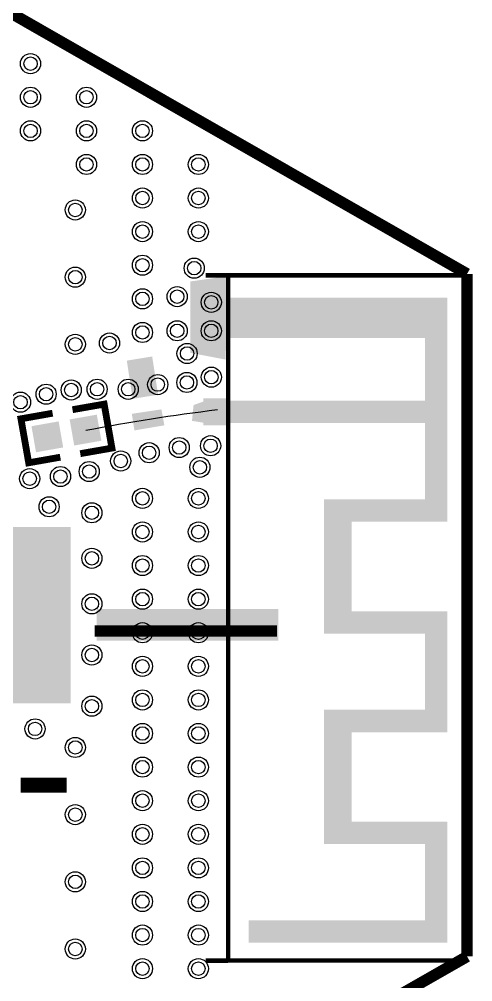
# Model space of a CAD drawing. Header units: millimetres. Extents: x -4.6 to 50, y -7.7 to 42.4.
# Drawn here: x 35.71 to 45.85, y 9.6 to 31.08 of the extents above; entities that cross this region are included whole.
import ezdxf

# ---------------------------------------------------------------- set-up
doc = ezdxf.new("R2010")
doc.units = ezdxf.units.MM
for name, color, linetype, true_color in [('BoardOutLine', 7, 'Continuous', 0xff00ff), ('BottomLayer', 7, 'Continuous', 0x0000ff), ('BottomPasteMaskLayer', 7, 'Continuous', 0x800000), ('BottomSilkLayer', 7, 'Continuous', 0x66cc33), ('BottomSolderMaskLayer', 7, 'Continuous', 0xaa00ff), ('Document', 7, 'Continuous', 0xffffff), ('Hole', 7, 'Continuous', 0x222222), ('Multi-Layer', 7, 'Continuous', 0xc0c0c0), ('TopLayer', 7, 'Continuous', 0xff0000), ('TopPasteMaskLayer', 7, 'Continuous', 0x808080), ('TopSilkLayer', 7, 'Continuous', 0xffcc00), ('TopSolderMaskLayer', 7, 'Continuous', 0x800080)]:
    doc.layers.add(name, color=color, linetype=linetype, true_color=true_color)
doc.styles.get("Standard").update_dxf_attribs({"font": 'arial.ttf'})

msp = doc.modelspace()

# ---------------------------------------------------------------- hatches: boundary and pattern name
at = {"layer": 'BottomLayer'}
msp.add_hatch(color=256, dxfattribs=at).paths.add_polyline_path([(36.828, 15.83), (36.828, 19.73), (31.398, 19.73), (31.398, 15.83)])
at = {"layer": 'BottomPasteMaskLayer'}
msp.add_hatch(color=256, dxfattribs=at).paths.add_polyline_path([(36.828, 15.83), (36.828, 19.73), (31.398, 19.73), (31.398, 15.83)])
at = {"layer": 'BottomSolderMaskLayer'}
msp.add_hatch(color=256, dxfattribs=at).paths.add_polyline_path([(36.863, 15.812), (36.863, 19.748), (31.363, 19.748), (31.363, 15.812)])
at = {"layer": 'Document'}
msp.add_hatch(color=256, dxfattribs=at).paths.add_polyline_path([(41.503, 17.21), (41.503, 17.92), (37.443, 17.92), (37.443, 17.21)])
at = {"layer": 'TopLayer'}
for points in [[(39.536, 25.231), (40.368, 25.349), (40.326, 23.486), (39.54, 23.637)], [(40.382, 24.868), (40.382, 23.968), (39.882, 23.968), (39.882, 24.868)], [(39.882, 24.868), (39.882, 23.968), (44.782, 23.968), (44.782, 22.568), (39.882, 22.568), (39.882, 22.068), (44.782, 22.068), (44.782, 20.368), (42.522, 20.368), (42.522, 17.368), (44.782, 17.368), (44.782, 15.668), (42.522, 15.668), (42.522, 12.668), (44.782, 12.668), (44.782, 10.968), (40.842, 10.968), (40.842, 10.468), (45.282, 10.468), (45.282, 13.168), (43.142, 13.168), (43.142, 15.168), (45.282, 15.168), (45.282, 17.868), (43.142, 17.868), (43.142, 19.868), (45.282, 19.868), (45.282, 24.868), (39.882, 24.868)], [(38.262, 22.65), (38.796, 22.735), (38.672, 23.515), (38.139, 23.431)], [(39.61, 22.473), (39.883, 22.568), (39.93, 22.558), (39.901, 22.069), (39.883, 22.069), (39.574, 22.118)], [(40.382, 22.568), (40.382, 22.068), (39.882, 22.068), (39.882, 22.568)], [(36.964, 21.597), (36.87, 22.129), (37.427, 22.227), (37.521, 21.696)], [(36.668, 21.545), (36.574, 22.077), (36.017, 21.979), (36.111, 21.447)]]:
    msp.add_hatch(color=256, dxfattribs=at).paths.add_polyline_path(points)
at = {"layer": 'TopPasteMaskLayer'}
for points in [[(40.382, 24.868), (40.382, 23.968), (39.882, 23.968), (39.882, 24.868)], [(40.382, 22.568), (40.382, 22.068), (39.882, 22.068), (39.882, 22.568)], [(36.942, 21.634), (36.862, 22.087), (36.895, 22.134), (37.388, 22.22), (37.434, 22.188), (37.514, 21.735), (37.481, 21.689), (36.988, 21.602)], [(36.676, 21.587), (36.596, 22.04), (36.55, 22.073), (36.057, 21.986), (36.024, 21.939), (36.104, 21.486), (36.151, 21.454), (36.644, 21.541)]]:
    msp.add_hatch(color=256, dxfattribs=at).paths.add_polyline_path(points)
at = {"layer": 'TopSolderMaskLayer'}
for points in [[(40.41, 24.959), (40.41, 23.877), (39.854, 23.877), (39.854, 24.959)], [(39.882, 24.868), (39.882, 23.968), (44.782, 23.968), (44.782, 22.568), (39.882, 22.568), (39.882, 22.068), (44.782, 22.068), (44.782, 20.368), (42.522, 20.368), (42.522, 17.368), (44.782, 17.368), (44.782, 15.668), (42.522, 15.668), (42.522, 12.668), (44.782, 12.668), (44.782, 10.968), (40.842, 10.968), (40.842, 10.468), (45.282, 10.468), (45.282, 13.168), (43.142, 13.168), (43.142, 15.168), (45.282, 15.168), (45.282, 17.868), (43.142, 17.868), (43.142, 19.868), (45.282, 19.868), (45.282, 24.868), (39.882, 24.868)], [(39.882, 24.868), (39.882, 23.968), (44.782, 23.968), (44.782, 22.568), (39.882, 22.568), (39.882, 22.068), (44.782, 22.068), (44.782, 20.368), (42.522, 20.368), (42.522, 17.368), (44.782, 17.368), (44.782, 15.668), (42.522, 15.668), (42.522, 12.668), (44.782, 12.668), (44.782, 10.968), (40.842, 10.968), (40.842, 10.468), (45.282, 10.468), (45.282, 13.168), (43.142, 13.168), (43.142, 15.168), (45.282, 15.168), (45.282, 17.868), (43.142, 17.868), (43.142, 19.868), (45.282, 19.868), (45.282, 24.868), (39.882, 24.868)], [(38.249, 22.61), (38.817, 22.702), (38.685, 23.556), (38.118, 23.463)], [(40.433, 22.619), (40.433, 22.017), (39.831, 22.017), (39.831, 22.619)], [(38.23, 22.276), (38.891, 22.375), (38.957, 22.019), (38.288, 21.905)], [(36.943, 21.568), (36.841, 22.15), (37.448, 22.257), (37.55, 21.675)], [(36.697, 21.525), (36.595, 22.107), (35.988, 21.999), (36.09, 21.417)]]:
    msp.add_hatch(color=256, dxfattribs=at).paths.add_polyline_path(points)

# ---------------------------------------------------------------- linework, layer by layer
at = {"layer": 'BoardOutLine', "const_width": 0.254}
for points in [[(45.72, 25.4), (27.94, 35.56)], [(45.72, 25.4), (45.72, 10.16)], [(45.72, 10.16), (45.72, 25.4)], [(45.72, 10.16), (27.94, 0)]]:
    msp.add_lwpolyline(points, dxfattribs=at)
at = {"layer": 'BottomSilkLayer', "const_width": 0.254}
msp.add_lwpolyline([(41.473, 17.43), (37.403, 17.43)], dxfattribs=at)
at = {"layer": 'Document', "const_width": 0.1}
for points in [[(40.382, 25.368), (39.882, 25.368)], [(40.382, 10.068), (39.882, 10.068)]]:
    msp.add_lwpolyline(points, dxfattribs=at)
msp.add_lwpolyline([(45.647, 25.368), (45.647, 10.069), (40.382, 10.069), (40.382, 25.368), (45.647, 25.368)], close=True, dxfattribs=at)
at = {"layer": 'Hole'}
for centre in [(35.967, 30.093), (35.967, 29.343), (37.217, 29.343), (35.967, 28.593), (37.217, 28.593), (38.467, 28.593), (37.217, 27.843), (38.467, 27.843), (39.717, 27.843), (38.467, 27.093), (39.717, 27.093), (36.967, 26.827), (38.467, 26.343), (39.717, 26.343), (38.467, 25.593), (39.624, 25.527), (36.967, 25.327), (38.467, 24.843), (39.243, 24.892), (40.005, 24.765), (38.467, 24.093), (39.243, 24.13), (40.005, 24.13), (36.967, 23.827), (37.731, 23.856), (39.464, 23.622), (40.007, 23.094), (38.809, 22.928), (39.461, 22.976), (36.315, 22.713), (36.876, 22.808), (37.454, 22.824), (38.15, 22.824), (35.743, 22.535), (39.99, 21.563), (38.617, 21.407), (39.289, 21.522), (37.982, 21.222), (37.278, 20.986), (39.751, 21.082), (35.948, 20.828), (36.636, 20.875), (38.467, 20.388), (39.717, 20.388), (36.382, 20.2), (37.338, 20.066), (38.467, 19.638), (39.717, 19.638), (37.338, 19.05), (38.467, 18.888), (39.717, 18.888), (38.467, 18.138), (39.717, 18.138), (37.338, 18.034), (38.467, 17.388), (39.717, 17.388), (37.338, 16.891), (38.467, 16.638), (39.717, 16.638), (38.467, 15.888), (39.717, 15.888), (37.338, 15.748), (36.068, 15.24), (38.467, 15.138), (39.717, 15.138), (36.967, 14.827), (38.467, 14.388), (39.717, 14.388), (38.467, 13.638), (39.717, 13.638), (36.967, 13.327), (38.467, 12.888), (39.717, 12.888), (38.467, 12.138), (39.717, 12.138), (36.967, 11.827), (38.467, 11.388), (39.717, 11.388), (38.467, 10.638), (39.717, 10.638), (36.967, 10.327), (38.467, 9.888), (39.717, 9.888)]:
    msp.add_circle(centre, 0.15, dxfattribs=at)
at = {"layer": 'Multi-Layer'}
for centre in [(35.967, 30.093), (35.967, 29.343), (37.217, 29.343), (35.967, 28.593), (37.217, 28.593), (38.467, 28.593), (37.217, 27.843), (38.467, 27.843), (39.717, 27.843), (38.467, 27.093), (39.717, 27.093), (36.967, 26.827), (38.467, 26.343), (39.717, 26.343), (38.467, 25.593), (39.624, 25.527), (36.967, 25.327), (38.467, 24.843), (39.243, 24.892), (40.005, 24.765), (38.467, 24.093), (39.243, 24.13), (40.005, 24.13), (37.731, 23.856), (36.967, 23.827), (39.464, 23.622), (40.007, 23.094), (36.876, 22.808), (37.454, 22.824), (38.15, 22.824), (38.809, 22.928), (39.461, 22.976), (36.315, 22.713), (35.743, 22.535), (39.289, 21.522), (39.99, 21.563), (38.617, 21.407), (37.982, 21.222), (39.751, 21.082), (36.636, 20.875), (37.278, 20.986), (35.948, 20.828), (36.382, 20.2), (38.467, 20.388), (39.717, 20.388), (37.338, 20.066), (38.467, 19.638), (39.717, 19.638), (37.338, 19.05), (38.467, 18.888), (39.717, 18.888), (38.467, 18.138), (39.717, 18.138), (37.338, 18.034), (38.467, 17.388), (39.717, 17.388), (37.338, 16.891), (38.467, 16.638), (39.717, 16.638), (37.338, 15.748), (38.467, 15.888), (39.717, 15.888), (36.068, 15.24), (38.467, 15.138), (39.717, 15.138), (36.967, 14.827), (38.467, 14.388), (39.717, 14.388), (38.467, 13.638), (39.717, 13.638), (36.967, 13.327), (38.467, 12.888), (39.717, 12.888), (38.467, 12.138), (39.717, 12.138), (36.967, 11.827), (38.467, 11.388), (39.717, 11.388), (38.467, 10.638), (39.717, 10.638), (36.967, 10.327), (38.467, 9.888), (39.717, 9.888)]:
    msp.add_circle(centre, 0.225, dxfattribs=at)
at = {"layer": 'TopLayer'}
msp.add_arc((44.702, -16.336), 38.965, 96.7219, 101.1, dxfattribs=at)
at = {"layer": 'TopSilkLayer', "const_width": 0.152}
for points in [[(37.078, 21.386), (37.786, 21.51), (37.612, 22.492), (36.905, 22.368)], [(36.633, 21.307), (35.926, 21.182), (35.753, 22.164), (36.46, 22.289)]]:
    msp.add_lwpolyline(points, dxfattribs=at)

# ---------------------------------------------------------------- texts
at = {"layer": 'BottomSilkLayer', "text_generation_flag": 2}
msp.add_text('-', height=3, dxfattribs=at).set_placement((36.957, 12.827))

doc.saveas('drawing.dxf')
